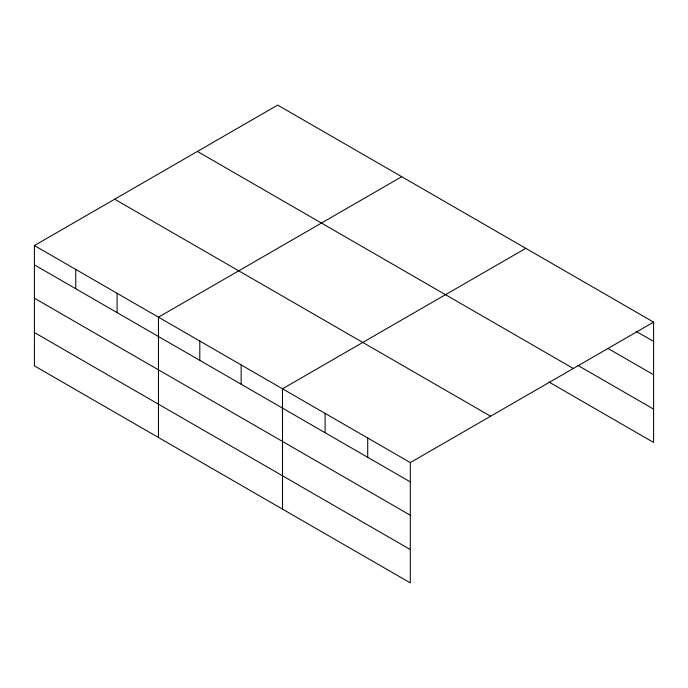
<?xml version="1.0" encoding="UTF-8"?>
<svg xmlns="http://www.w3.org/2000/svg" width="688" height="688" viewBox="0 0 688 688"><rect width="100%" height="100%" fill="white"/><g stroke="black" fill="none" stroke-linecap="round" stroke-linejoin="round"><path stroke-width="1.03" d="M34.4 245.556L410.315 462.585L410.315 582.908L34.4 365.87L34.4 245.556L277.685 105.092L653.6 322.13L653.6 442.444L548.947 382.021M401.74 176.713L158.455 317.177L158.455 437.491M525.787 248.334L282.501 388.797L282.501 509.111M410.315 462.585L653.6 322.13M636.004 331.289L653.6 341.446M608.218 348.575L653.6 374.771M577.653 365.268L653.6 409.111M197.404 151.446L573.319 368.476M114.681 199.202L490.596 416.231M34.4 264.871L410.315 481.91M34.4 298.205L410.315 515.235M34.4 332.545L410.315 549.574M367.71 437.989L367.71 457.305M325.106 413.393L325.106 432.709M241.153 364.924L241.153 384.239M199.804 341.05L199.804 360.366M117.098 293.303L117.098 312.619M75.749 269.429L75.749 288.745"/></g></svg>
